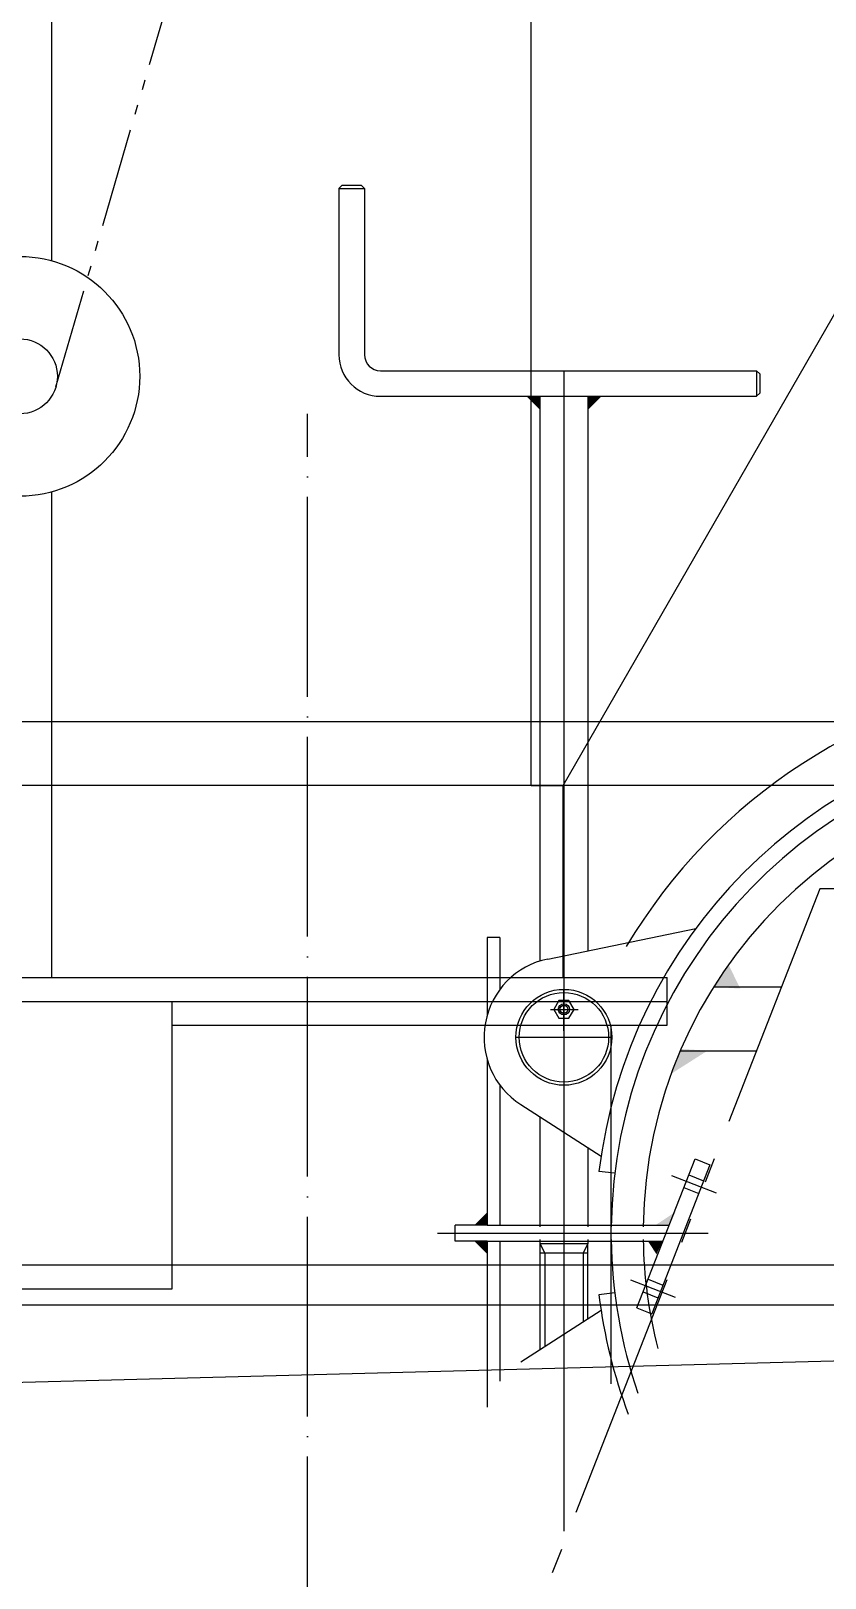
# Model space of a CAD drawing. Header units: millimetres. Extents: x 1084702 to 1166801, y 36632 to 124519.
# Drawn here: x 1120370 to 1120866, y 107710 to 108678 of the extents above; entities that cross this region are included whole.
import ezdxf

# ---------------------------------------------------------------- set-up
doc = ezdxf.new("R2010")
doc.units = ezdxf.units.MM
doc.header["$LTSCALE"] = 250
doc.linetypes.add('CENTER', pattern=[3, 2.5, -0.25, 0, -0.25])
doc.linetypes.add('PHANTOM', pattern=[2.1, 1.25, -0.2, 0.125, -0.2, 0.125, -0.2])
doc.layers.get('0').update_dxf_attribs({"color": 255})

# ---------------------------------------------------------------- blocks, each defined once
blk = doc.blocks.new('ankmm')
for p, q in [((-2280.4, 1358.5), (-2278.4, 1360.5)), ((-2280.4, 1358.5), (-2280.4, 1254.5)), ((-2280.4, 1358.5), (-2264.4, 1358.5)), ((-2278.4, 1360.5), (-2266.4, 1360.5)), ((-2266.4, 1360.5), (-2264.4, 1358.5)), ((-2264.4, 1358.5), (-2264.4, 1254.5)), ((-2254.4, 1244.5), (-2019.11, 1244.5)), ((-2139.61, 1244.5), (-2139.61, 518.5)), ((-2019.11, 1244.5), (-2019.11, 1228.5)), ((-2019.11, 1244.5), (-2017.11, 1242.5)), ((-2017.11, 1242.5), (-2017.11, 1230.5)), ((-2019.11, 1228.5), (-2017.11, 1230.5)), ((-2254.4, 1228.5), (-2019.11, 1228.5)), ((-2154.61, 1228.5), (-2154.61, 875.2)), ((-2124.61, 1228.5), (-2124.61, 881.62)), ((-1619.48, 920.28), (-1979.48, 920.28)), ((-2149.66, 876.48), (-2057.14, 895.47)), ((-2187.72, 890), (-2187.72, 841.13)), ((-2179.72, 890), (-2187.72, 890)), ((-2179.72, 890), (-2179.72, 857.36)), ((-2139.61, 831.5), (-2139.61, 857.25)), ((-2139.61, 852.69), (-2139.61, 836.69)), ((-2045.73, 859.01), (-2003.46, 859.01)), ((-2148.05, 845), (-2130.66, 845)), ((-2142.78, 850.5), (-2145.96, 845)), ((-2145.96, 845), (-2142.78, 839.5)), ((-2136.43, 850.5), (-2142.78, 850.5)), ((-2139.61, 843.25), (-2139.61, 850.82)), ((-2133.26, 845), (-2136.43, 850.5)), ((-2136.43, 839.5), (-2133.26, 845)), ((-2142.78, 839.5), (-2136.43, 839.5)), ((-2169.61, 827.5), (-2109.61, 827.5)), ((-2187.72, 813.87), (-2187.72, 710)), ((-2066.65, 819.01), (-2019.11, 819.01)), ((-2179.72, 797.64), (-2179.72, 710)), ((-2166.63, 785.43), (-2116.36, 753.14)), ((-2154.61, 777.71), (-2154.61, 709)), ((-2124.61, 758.44), (-2124.61, 709)), ((-2094.01, 658.26), (-2057.57, 751.38)), ((-2048.26, 747.74), (-2084.69, 654.61)), ((-2057.57, 751.38), (-2048.26, 747.74)), ((-2107.73, 742.42), (-2117.66, 743.63)), ((-2072.35, 741.06), (-2044.41, 730.12)), ((-2061.49, 741.37), (-2052.17, 737.73)), ((-2064.58, 733.45), (-2055.27, 729.81)), ((-2187.72, 710), (-2207.71, 710)), ((-2207.71, 700), (-2207.71, 710)), ((-2187.72, 710), (-2073.48, 710)), ((-2218.8, 705), (-2063.71, 705)), ((-2212.8, 705), (-2063.71, 705)), ((-2187.72, 700), (-2207.71, 700)), ((-2204.5, 705), (-2049.42, 705)), ((-2187.72, 700), (-2077.95, 700)), ((-2187.72, 700), (-2187.72, 596.13)), ((-2179.72, 700), (-2179.72, 612.36)), ((-2154.61, 705.01), (-2154.61, 705)), ((-2154.61, 701), (-2154.61, 698.5)), ((-2154.61, 698.5), (-2124.61, 698.5)), ((-2154.61, 698.5), (-2154.61, 632.29)), ((-2154.61, 698.5), (-2151.61, 692.5)), ((-2124.61, 698.5), (-2127.61, 692.5)), ((-2124.61, 705.01), (-2124.61, 705)), ((-2124.61, 701), (-2124.61, 698.5)), ((-2124.61, 651.56), (-2124.61, 698.5)), ((-2124.61, 692.5), (-2154.61, 692.5)), ((-2151.61, 692.5), (-2151.61, 634.22)), ((-2127.61, 692.5), (-2127.61, 649.63)), ((-2097.85, 675.87), (-2069.91, 664.94)), ((-2090.09, 668.27), (-2080.78, 664.62)), ((-2086.99, 676.18), (-2077.68, 672.54)), ((-2107.73, 667.58), (-2117.66, 666.37)), ((-2094.01, 658.26), (-2084.69, 654.61)), ((-2166.63, 624.57), (-2116.36, 656.86))]:
    blk.add_line(p, q)
at = {"linetype": 'PHANTOM', "ltscale": 0.5}
blk.add_line((-1979.48, 920.28), (-2229.48, 281.33), dxfattribs=at)
for centre, radius in [((-2139.61, 827.5), 30), ((-2139.61, 827.5), 28), ((-2139.61, 845), 3.5), ((-2139.61, 845), 2.5)]:
    blk.add_circle(centre, radius)
for centre, radius, start, end in [((-2254.4, 1254.5), 26, 180, 270), ((-2254.4, 1254.5), 10, 180, 270), ((-1800.15, 705.15), 349.8, 96.62528, 149.19287), ((-1800.15, 705.08), 319.84, 97.24816, 173.07724), ((-1800.32, 705.14), 309.67, 97.44937, 179.28498), ((-1801.19, 705.67), 288.8, 90.26053, 179.33931), ((-2139.61, 827.5), 50, 101.60123, 237.28761), ((-1800, 705), 310, 179.99867, 180), ((-1800, 705), 310, 180.73932, 198.82637), ((-1800, 705), 290, 180.79031, 194.39255), ((-1800, 705), 320, 186.93314, 200.71681)]:
    blk.add_arc(centre, radius, start, end)
for points in [[(-2154.61, 1228.5), (-2154.61, 1220.01), (-2163.09, 1228.5), (-2154.61, 1220.01)], [(-2124.61, 1228.5), (-2116.12, 1228.5), (-2124.61, 1220.01), (-2116.12, 1228.5)], [(-2029.24, 858.02), (-2045.73, 859.01), (-2036.56, 872.75)], [(-2066.15, 820.16), (-2049.67, 819.17), (-2072.28, 804.82)], [(-2195.71, 710), (-2187.72, 710), (-2187.72, 718)], [(-2069.79, 718.25), (-2073.48, 710), (-2082.52, 709.85)], [(-2195.71, 700), (-2187.72, 700), (-2187.72, 692)], [(-2077.95, 700), (-2086.99, 699.85), (-2081.64, 691.75)]]:
    blk.add_solid(points)
blk = doc.blocks.new('eyhd6teirr4')
at = {"ltscale": 0.2}
for p, q in [((-813.43, 985), (-208.83, 2036.28)), ((-833.43, 985), (-833.43, 1957.07)), ((-1133.43, 1313.29), (-1133.43, 1750)), ((-1133.43, 865), (-1133.43, 1168.72)), ((-833.43, 985), (-813.43, 985)), ((-813.43, 865), (-813.43, 985)), ((-1198.43, 865), (-748.43, 865)), ((-748.43, 835), (-748.43, 865)), ((-1198.43, 850), (-748.43, 850)), ((-1058.43, 835), (-748.43, 835)), ((-783.43, 610.78), (-783.43, 835))]:
    blk.add_line(p, q, dxfattribs=at)
at = {"linetype": 'PHANTOM', "ltscale": 0.2}
blk.add_line((-1130.91, 1234.46), (-982.99, 1743.12), dxfattribs=at)
at = {"linetype": 'CENTER', "ltscale": 0.2}
blk.add_line((-973.43, 440.19), (-973.43, 1217.5), dxfattribs=at)
at = {"ltscale": 0.2}
blk.add_lwpolyline([(-1268.43, 850), (-1058.43, 850), (-1058.43, 670), (-1268.43, 670)], close=True, dxfattribs=at)
for radius in [75, 23.45]:
    blk.add_circle((-1153.43, 1241.01), radius, dxfattribs=at)
blk = doc.blocks.new('profil_B4_1')
for p, q in [((91731.85, 72619.7), (109833.08, 72619.7)), ((109833.08, 72579.7), (91731.85, 72579.7)), ((109891.53, 72397.45), (98071.88, 72087.46)), ((104119.59, 72279.7), (91731.85, 72279.7)), ((104129.59, 72254.7), (91731.85, 72254.7))]:
    blk.add_line(p, q)
for name, p in [('eyhd6teirr4', (103753.02, 71594.7)), ('ankmm', (105079.59, 71594.7))]:
    blk.add_blockref(name, p)

msp = doc.modelspace()

# ---------------------------------------------------------------- block references
msp.add_blockref('profil_B4_1', (1017763.01, 35626.47))

doc.saveas('drawing.dxf')
